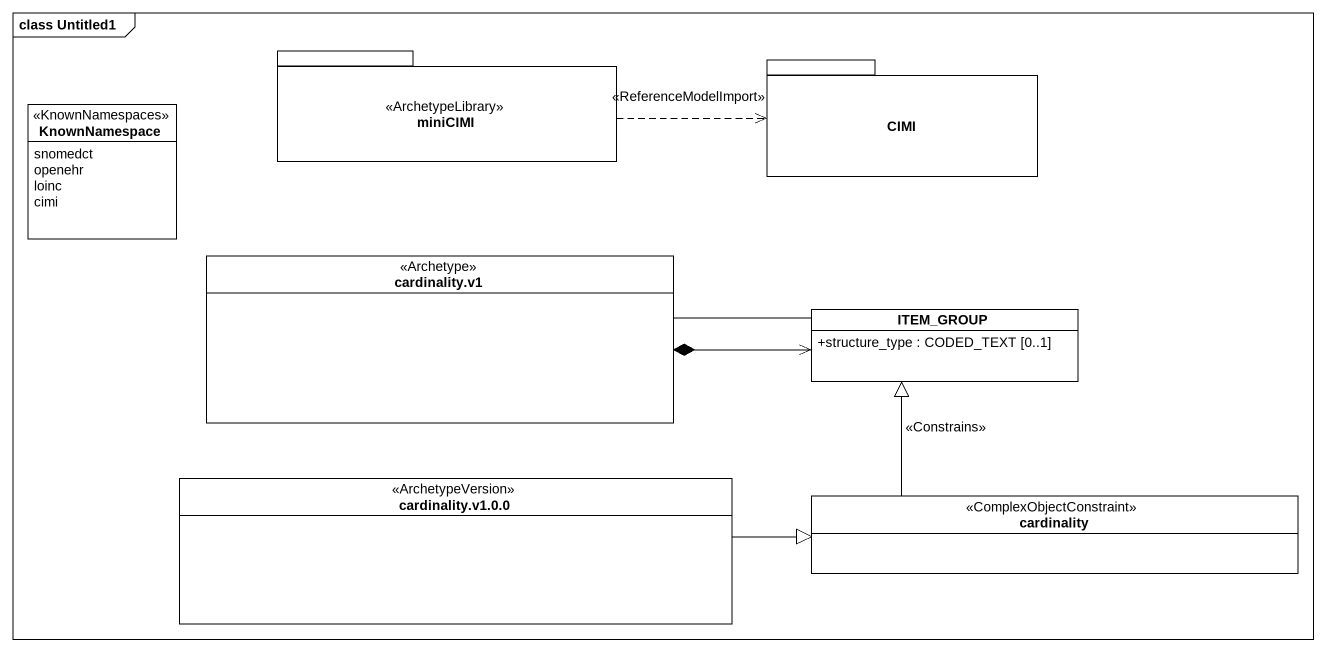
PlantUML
@startuml
mainframe class Untitled1
hide circle
hide empty members
skinparam classAttributeIconSize 0
package miniCIMI <<ArchetypeLibrary>> {
}
package CIMI {
}
enum KnownNamespace <<KnownNamespaces>> {
  snomedct
  openehr
  loinc
  cimi
}
class "cardinality.v1" as cardinality_v1 <<Archetype>>
class ITEM_GROUP {
  +structure_type : CODED_TEXT [0..1]
}
class "cardinality.v1.0.0" as cardinality_v1_0_0 <<ArchetypeVersion>>
class cardinality <<ComplexObjectConstraint>>
miniCIMI .right.> CIMI : <<ReferenceModelImport>>
cardinality_v1 -right- ITEM_GROUP
cardinality_v1 *-right-> ITEM_GROUP
cardinality_v1_0_0 -right-|> cardinality
cardinality -up-|> ITEM_GROUP : <<Constrains>>
@enduml
